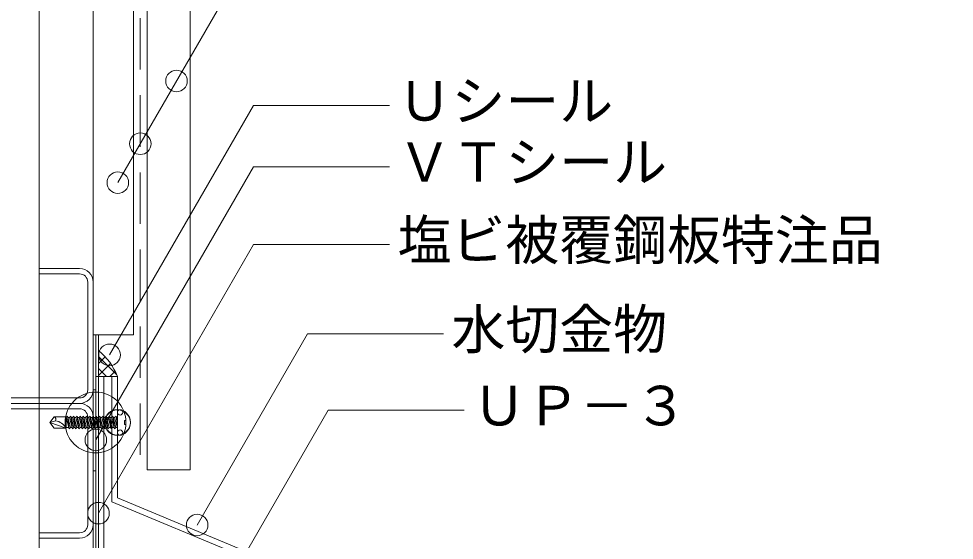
# Model space of a CAD drawing. Units: millimetres, scale not verified. Extents: x -1380 to 1380, y -955 to 955.
# Drawn here: x -577.5 to -230.4, y 89.5 to 283 of the extents above; entities that cross this region are included whole.
import ezdxf
from ezdxf.enums import TextEntityAlignment as Align

# ---------------------------------------------------------------- set-up
doc = ezdxf.new("R2010")
doc.units = ezdxf.units.MM
doc.header["$LTSCALE"] = 3
doc.linetypes.add('USER1', pattern=[9.525, 6.35, -3.175])
for name, color, linetype, lineweight in [('0-1_BOUSUI', 1, 'Continuous', 18), ('0-2_MOJI', 7, 'Continuous', 18), ('0-3_HATCH', 9, 'Continuous', 18), ('0-4_KANAMONO', 5, 'Continuous', 18), ('0-5_KANAMONO_SCREW', 4, 'Continuous', 18), ('0-8_bo-do', 3, 'Continuous', 18), ('0-C_doubuti', 5, 'Continuous', 18)]:
    doc.layers.add(name, color=color, linetype=linetype, lineweight=lineweight)
doc.styles.add('ＭＳ ゴシック', font='')
doc.styles.get('ＭＳ ゴシック').set_extended_font_data('MS Gothic')

msp = doc.modelspace()

# ---------------------------------------------------------------- linework, layer by layer
at = {"layer": '0-1_BOUSUI', "linetype": 'USER1'}
msp.add_line((-532.385, 540.31), (-532.385, 115.724), dxfattribs=at)
at = {"layer": '0-1_BOUSUI'}
msp.add_line((-540.885, 150.31), (-548.885, 150.31), dxfattribs=at)
for points in [[(-547.885, 150.31), (-547.885, 75.724), (-533.885, 75.724), (-526.786, 75.924), (-511.786, 75.924), (-511.786, -61.04), (-504.483, -102.46), (-502.772, -105.422), (-499.558, -106.592), (-454.954, -106.592), (-440.208, -109.69), (900.119, -109.69)], [(-545.885, 150.31), (-545.885, 77.724), (-533.913, 77.724), (-526.814, 77.924), (-509.786, 77.924), (-509.786, -60.865), (-502.574, -101.765), (-501.404, -103.792), (-499.206, -104.592), (-454.746, -104.592), (-440, -107.69), (900.119, -107.69)]]:
    msp.add_lwpolyline(points, dxfattribs=at)
msp.add_lwpolyline([(-548.885, 115.31), (-549.885, 115.31), (-549.885, 145.31), (-548.885, 145.31)], close=True, dxfattribs=at)
msp.add_arc((-561.69, 142.46), 22.237, 20.67194, 51.62319, dxfattribs=at)
at = {"layer": '0-2_MOJI'}
for p, q in [((-438.088, 399.918), (-540.715, 222.162)), ((-490.382, 250.775), (-543.779, 158.289)), ((-439.944, 250.775), (-490.382, 250.775)), ((-490.382, 228.082), (-548.885, 126.754)), ((-439.944, 228.082), (-490.382, 228.082)), ((-490.382, 199.18), (-547.885, 99.583)), ((-439.944, 199.18), (-490.382, 199.18)), ((-470.376, 166.067), (-511.295, 95.193)), ((-419.938, 166.067), (-470.376, 166.067))]:
    msp.add_line(p, q, dxfattribs=at)
msp.add_lwpolyline([(-412.229, 137.759), (-462.667, 137.759), (-513.885, 49.048)], dxfattribs=at)
for centre in [(-518.949, 259.862), (-532.379, 236.601), (-540.715, 222.162), (-543.779, 158.289), (-548.885, 126.754), (-547.885, 99.583), (-511.295, 95.193)]:
    msp.add_circle(centre, 4, dxfattribs=at)
at = {"layer": '0-3_HATCH'}
for p, q in [((-547.885, 159.578), (-547.71, 159.752)), ((-541.176, 151.042), (-547.885, 157.751)), ((-547.885, 155.087), (-545.388, 157.584)), ((-547.885, 150.597), (-543.389, 155.092)), ((-544.934, 150.31), (-547.885, 153.26)), ((-543.682, 150.31), (-541.73, 152.262))]:
    msp.add_line(p, q, dxfattribs=at)
at = {"layer": '0-4_KANAMONO'}
msp.add_lwpolyline([(-533.885, 74.724), (-548.885, 74.724), (-548.885, 165.724), (-547.885, 165.724), (-547.885, 75.724), (-533.885, 75.724)], close=True, dxfattribs=at)
msp.add_lwpolyline([(-492.885, 36.887), (-492.885, 85.31), (-540.885, 105.31), (-540.885, 150.31), (-542.885, 150.31), (-542.885, 103.813), (-494.885, 83.813), (-494.885, 37.31), (-499.885, 45.97), (-501.617, 44.97)], dxfattribs=at)
at = {"layer": '0-5_KANAMONO_SCREW'}
for p, q in [((-565.885, 133.224), (-564.379, 135.374)), ((-564.379, 135.374), (-559.885, 135.374)), ((-559.885, 135.124), (-559.385, 135.624)), ((-559.885, 131.074), (-559.885, 135.374)), ((-559.385, 135.624), (-558.785, 130.824)), ((-559.385, 135.624), (-558.285, 131.324)), ((-558.685, 135.124), (-558.185, 135.624)), ((-558.185, 135.624), (-557.085, 131.324)), ((-558.185, 135.624), (-557.585, 130.824)), ((-557.485, 135.124), (-556.985, 135.624)), ((-556.985, 135.624), (-556.385, 130.824)), ((-556.985, 135.624), (-555.885, 131.324)), ((-556.285, 135.124), (-555.785, 135.624)), ((-555.785, 135.624), (-555.185, 130.824)), ((-555.785, 135.624), (-554.685, 131.324)), ((-555.085, 135.124), (-554.585, 135.624)), ((-554.585, 135.624), (-553.985, 130.824)), ((-554.585, 135.624), (-553.485, 131.324)), ((-553.885, 135.124), (-553.385, 135.624)), ((-553.385, 135.624), (-552.785, 130.824)), ((-553.385, 135.624), (-552.285, 131.324)), ((-552.685, 135.124), (-552.185, 135.624)), ((-552.185, 135.624), (-551.585, 130.824)), ((-552.185, 135.624), (-551.085, 131.324)), ((-551.485, 135.124), (-550.985, 135.624)), ((-550.985, 135.624), (-550.385, 130.824)), ((-550.985, 135.624), (-549.885, 131.324)), ((-550.285, 135.124), (-549.785, 135.624)), ((-549.785, 135.624), (-549.185, 130.824)), ((-549.785, 135.624), (-548.685, 131.324)), ((-549.085, 135.124), (-548.585, 135.624)), ((-548.585, 135.624), (-547.985, 130.824)), ((-548.585, 135.624), (-547.485, 131.324)), ((-547.885, 135.124), (-547.385, 135.624)), ((-547.385, 135.624), (-546.285, 131.324)), ((-547.385, 135.624), (-546.785, 130.824)), ((-546.685, 135.124), (-546.185, 135.624)), ((-546.185, 135.624), (-545.585, 130.824)), ((-546.185, 135.624), (-545.085, 131.324)), ((-545.485, 135.124), (-544.985, 135.624)), ((-544.985, 135.624), (-544.385, 130.824)), ((-544.985, 135.624), (-543.885, 131.324)), ((-544.285, 135.124), (-543.785, 135.624)), ((-543.785, 135.624), (-543.185, 130.824)), ((-543.785, 135.624), (-542.685, 131.324)), ((-543.085, 135.124), (-542.585, 135.624)), ((-542.585, 135.624), (-541.985, 130.824)), ((-542.585, 135.624), (-541.485, 131.324)), ((-541.385, 135.624), (-540.885, 131.624)), ((-540.885, 136.974), (-540.885, 129.474)), ((-565.885, 133.224), (-563.879, 133.859)), ((-565.885, 133.224), (-559.885, 131.074)), ((-565.885, 133.224), (-564.379, 131.074)), ((-559.885, 135.124), (-558.785, 130.824)), ((-558.685, 135.124), (-559.257, 135.124)), ((-558.685, 135.124), (-557.585, 130.824)), ((-557.485, 135.124), (-558.057, 135.124)), ((-557.485, 135.124), (-556.385, 130.824)), ((-556.285, 135.124), (-556.857, 135.124)), ((-556.285, 135.124), (-555.185, 130.824)), ((-555.085, 135.124), (-555.657, 135.124)), ((-555.085, 135.124), (-553.985, 130.824)), ((-553.885, 135.124), (-554.457, 135.124)), ((-553.885, 135.124), (-552.785, 130.824)), ((-552.685, 135.124), (-553.257, 135.124)), ((-552.685, 135.124), (-551.585, 130.824)), ((-551.485, 135.124), (-552.057, 135.124)), ((-551.485, 135.124), (-550.385, 130.824)), ((-550.285, 135.124), (-550.857, 135.124)), ((-550.285, 135.124), (-549.185, 130.824)), ((-549.085, 135.124), (-549.657, 135.124)), ((-549.085, 135.124), (-547.985, 130.824)), ((-547.885, 135.124), (-548.457, 135.124)), ((-547.885, 135.124), (-546.785, 130.824)), ((-546.685, 135.124), (-547.257, 135.124)), ((-546.685, 135.124), (-545.585, 130.824)), ((-545.485, 135.124), (-546.057, 135.124)), ((-545.485, 135.124), (-544.385, 130.824)), ((-544.285, 135.124), (-544.857, 135.124)), ((-544.285, 135.124), (-543.185, 130.824)), ((-543.085, 135.124), (-543.657, 135.124)), ((-543.085, 135.124), (-541.985, 130.824)), ((-541.885, 135.124), (-542.457, 135.124)), ((-541.885, 135.124), (-540.885, 131.215)), ((-540.885, 135.124), (-541.257, 135.124)), ((-564.379, 131.074), (-559.885, 131.074)), ((-558.912, 131.324), (-559.885, 131.324)), ((-558.785, 130.824), (-558.285, 131.324)), ((-557.712, 131.324), (-558.285, 131.324)), ((-557.585, 130.824), (-557.085, 131.324)), ((-556.512, 131.324), (-557.085, 131.324)), ((-556.385, 130.824), (-555.885, 131.324)), ((-555.312, 131.324), (-555.885, 131.324)), ((-555.185, 130.824), (-554.685, 131.324)), ((-554.112, 131.324), (-554.685, 131.324)), ((-553.985, 130.824), (-553.485, 131.324)), ((-552.912, 131.324), (-553.485, 131.324)), ((-552.785, 130.824), (-552.285, 131.324)), ((-551.712, 131.324), (-552.285, 131.324)), ((-551.585, 130.824), (-551.085, 131.324)), ((-550.512, 131.324), (-551.085, 131.324)), ((-550.385, 130.824), (-549.885, 131.324)), ((-549.312, 131.324), (-549.885, 131.324)), ((-549.185, 130.824), (-548.685, 131.324)), ((-548.112, 131.324), (-548.685, 131.324)), ((-547.985, 130.824), (-547.485, 131.324)), ((-546.912, 131.324), (-547.485, 131.324)), ((-546.785, 130.824), (-546.285, 131.324)), ((-545.712, 131.324), (-546.285, 131.324)), ((-545.585, 130.824), (-545.085, 131.324)), ((-544.512, 131.324), (-545.085, 131.324)), ((-544.385, 130.824), (-543.885, 131.324)), ((-543.312, 131.324), (-543.885, 131.324)), ((-543.185, 130.824), (-542.685, 131.324)), ((-542.112, 131.324), (-542.685, 131.324)), ((-541.985, 130.824), (-541.485, 131.324)), ((-540.912, 131.324), (-541.485, 131.324))]:
    msp.add_line(p, q, dxfattribs=at)
for points in [[(-541.885, 135.124), (-541.385, 135.624), (-540.885, 133.669)], [(-537.709, 132.474), (-538.209, 132.474), (-538.209, 133.974), (-537.709, 133.974)]]:
    msp.add_lwpolyline(points, dxfattribs=at)
for centre, radius in [((-548.981, 133.224), 11.296), ((-548.981, 133.224), 11.296), ((-540.809, 133.315), 4.75), ((-540.809, 133.133), 4.75), ((-539.885, 136.974), 1), ((-539.885, 129.474), 1)]:
    msp.add_circle(centre, radius, dxfattribs=at)
for centre, radius, start, end in [((-564.693, 134.43), 0.995, 324.94761, 71.58289), ((-564.626, 128.53), 5.381, 28.2142, 82.01632)]:
    msp.add_arc(centre, radius, start, end, dxfattribs=at)
at = {"layer": '0-8_bo-do'}
for p, q in [((-534.885, 540.31), (-534.885, 165.724)), ((-529.885, 540.31), (-529.885, 115.724)), ((-513.885, 540.31), (-513.885, 115.724)), ((-534.885, 165.724), (-549.885, 165.724)), ((-513.885, 115.724), (-529.885, 115.724))]:
    msp.add_line(p, q, dxfattribs=at)
at = {"layer": '0-C_doubuti'}
for p, q in [((-569.885, 540.31), (-569.885, -659.69)), ((-549.885, 540.31), (-549.885, -659.69)), ((-551.885, 185.31), (-551.885, 145.31)), ((-549.885, 145.31), (-549.885, 185.31)), ((-554.885, 142.31), (-644.885, 142.31)), ((-644.885, 140.31), (-554.885, 140.31)), ((-644.885, 140.31), (-554.885, 140.31)), ((-554.885, 138.31), (-644.885, 138.31)), ((-551.885, 95.31), (-551.885, 135.31)), ((-549.885, 135.31), (-549.885, 95.31))]:
    msp.add_line(p, q, dxfattribs=at)
for points in [[(-554.885, 190.31), (-569.885, 190.31), (-569.885, 188.31), (-554.885, 188.31)], [(-554.885, 90.31), (-569.885, 90.31), (-569.885, 92.31), (-554.885, 92.31)]]:
    msp.add_lwpolyline(points, dxfattribs=at)
for centre, radius, start, end in [((-554.885, 185.31), 5, 0, 90), ((-554.885, 185.31), 3, 0, 90), ((-554.885, 145.31), 5, 270, 0), ((-554.885, 145.31), 3, 270, 0), ((-554.885, 135.31), 5, 0, 90), ((-554.885, 135.31), 3, 0, 90), ((-554.885, 95.31), 5, 270, 0), ((-554.885, 95.31), 3, 270, 0)]:
    msp.add_arc(centre, radius, start, end, dxfattribs=at)

# ---------------------------------------------------------------- texts
at = {"layer": '0-2_MOJI', "style": 'ＭＳ ゴシック'}
for s, p in [('Ｕシール', (-436.944, 240.775)), ('ＶＴシール', (-436.944, 218.082)), ('塩ビ被覆鋼板特注品', (-436.944, 189.18)), ('水切金物', (-416.938, 156.067)), ('ＵＰ－３', (-409.229, 127.759))]:
    msp.add_text(s, height=14.66, dxfattribs=at).set_placement(p, align=Align.BOTTOM_LEFT)

doc.saveas('drawing.dxf')
